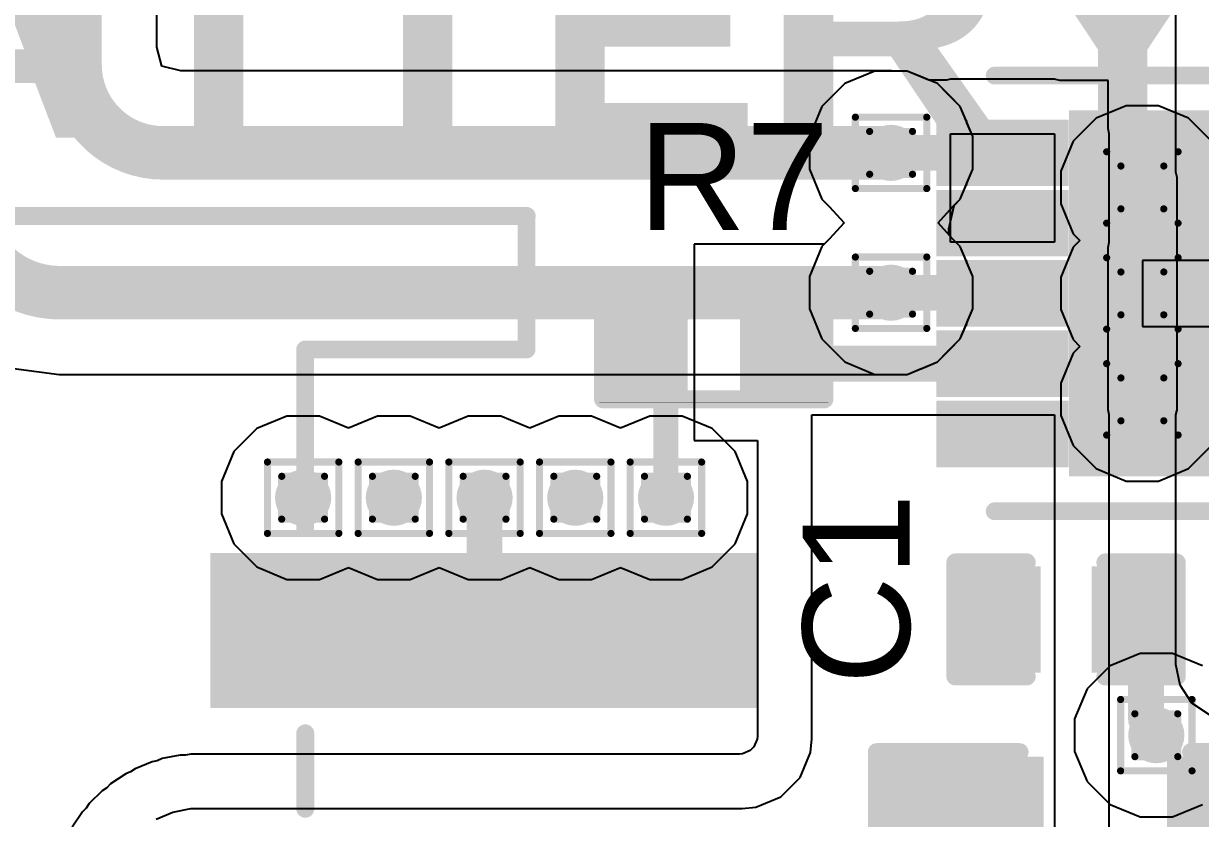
# Model space of a CAD drawing. Header units: inches. Extents: x -12 to 5357, y -8 to 5291.
# Drawn here: x 0.35 to 8.72, y 38.11 to 43.76 of the extents above; entities that cross this region are included whole.
import ezdxf

# ---------------------------------------------------------------- set-up
doc = ezdxf.new("R2010")
doc.units = ezdxf.units.IN
for name, color, linetype in [('Bottom Layer', 5, 'Continuous'), ('Drill Drawing', 1, 'Continuous'), ('Ground', 16, 'Continuous'), ('Power', 76, 'Continuous'), ('Top Layer', 1, 'Continuous'), ('Top Overlay', 2, 'Continuous'), ('Top Paste', 8, 'Continuous'), ('Top Solder', 216, 'Continuous'), ('Via Holes', 16, 'Continuous')]:
    doc.layers.add(name, color=color, linetype=linetype)
doc.styles.add('Arial', font='', dxfattribs={"height": 0.2})
doc.styles.add('Arial Black_Bold', font='', dxfattribs={"height": 0.2})
doc.styles.get('Arial').set_extended_font_data('Arial')
doc.styles.get('Arial Black_Bold').set_extended_font_data('Arial Black', bold=True)

# ---------------------------------------------------------------- blocks, each defined once
blk = doc.blocks.new('10_WSON__3_2__21')
at = {"layer": 'Top Layer'}
for points in [[(-0.42, 1.2), (0.42, 1.2), (0.42, -1.2), (-0.42, -1.2)], [(-1.365, 1.135), (-0.625, 1.135), (-0.625, 0.865), (-1.365, 0.865)], [(0.625, 1.135), (1.365, 1.135), (1.365, 0.865), (0.625, 0.865)], [(-1.365, 0.635), (-0.625, 0.635), (-0.625, 0.365), (-1.365, 0.365)], [(0.625, 0.635), (1.365, 0.635), (1.365, 0.365), (0.625, 0.365)], [(-1.365, 0.135), (-0.625, 0.135), (-0.625, -0.135), (-1.365, -0.135)], [(0.625, 0.135), (1.365, 0.135), (1.365, -0.135), (0.625, -0.135)], [(-1.365, -0.365), (-0.625, -0.365), (-0.625, -0.635), (-1.365, -0.635)], [(0.625, -0.365), (1.365, -0.365), (1.365, -0.635), (0.625, -0.635)], [(-1.365, -0.865), (-0.625, -0.865), (-0.625, -1.135), (-1.365, -1.135)], [(0.625, -0.865), (1.365, -0.865), (1.365, -1.135), (0.625, -1.135)]]:
    blk.add_hatch(color=1, dxfattribs=at).paths.add_polyline_path(points)
at = {"layer": 'Top Paste'}
for points in [[(-0.42, 1.2), (0.42, 1.2), (0.42, -1.2), (-0.42, -1.2)], [(-1.365, 1.135), (-0.625, 1.135), (-0.625, 0.865), (-1.365, 0.865)], [(0.625, 1.135), (1.365, 1.135), (1.365, 0.865), (0.625, 0.865)], [(-1.365, 0.635), (-0.625, 0.635), (-0.625, 0.365), (-1.365, 0.365)], [(0.625, 0.635), (1.365, 0.635), (1.365, 0.365), (0.625, 0.365)], [(-1.365, 0.135), (-0.625, 0.135), (-0.625, -0.135), (-1.365, -0.135)], [(0.625, 0.135), (1.365, 0.135), (1.365, -0.135), (0.625, -0.135)], [(-1.365, -0.365), (-0.625, -0.365), (-0.625, -0.635), (-1.365, -0.635)], [(0.625, -0.365), (1.365, -0.365), (1.365, -0.635), (0.625, -0.635)], [(-1.365, -0.865), (-0.625, -0.865), (-0.625, -1.135), (-1.365, -1.135)], [(0.625, -0.865), (1.365, -0.865), (1.365, -1.135), (0.625, -1.135)]]:
    blk.add_hatch(color=8, dxfattribs=at).paths.add_polyline_path(points)
at = {"layer": 'Top Solder'}
for points in [[(-0.5216, 1.3016), (0.5216, 1.3016), (0.5216, -1.3016), (-0.5216, -1.3016)], [(-1.4666, 1.2366), (-0.5234, 1.2366), (-0.5234, 0.7634), (-1.4666, 0.7634)], [(0.5234, 1.2366), (1.4666, 1.2366), (1.4666, 0.7634), (0.5234, 0.7634)], [(-1.4666, 0.7366), (-0.5234, 0.7366), (-0.5234, 0.2634), (-1.4666, 0.2634)], [(0.5234, 0.7366), (1.4666, 0.7366), (1.4666, 0.2634), (0.5234, 0.2634)], [(-1.4666, 0.2366), (-0.5234, 0.2366), (-0.5234, -0.2366), (-1.4666, -0.2366)], [(0.5234, 0.2366), (1.4666, 0.2366), (1.4666, -0.2366), (0.5234, -0.2366)], [(-1.4666, -0.2634), (-0.5234, -0.2634), (-0.5234, -0.7366), (-1.4666, -0.7366)], [(0.5234, -0.2634), (1.4666, -0.2634), (1.4666, -0.7366), (0.5234, -0.7366)], [(-1.4666, -0.7634), (-0.5234, -0.7634), (-0.5234, -1.2366), (-1.4666, -1.2366)], [(0.5234, -0.7634), (1.4666, -0.7634), (1.4666, -1.2366), (0.5234, -1.2366)]]:
    blk.add_hatch(color=216, dxfattribs=at).paths.add_polyline_path(points)
at = {"layer": 'Top Overlay', "const_width": 0.127}
for points in [[(1.05, 1.55), (-1.05, 1.55)], [(-1.6764, 1.1176), (-1.6764, 0.8636)], [(-1.5494, 0.9906), (-1.6764, 1.1176)], [(-1.5494, 0.9906), (-1.6764, 0.8636)], [(1.05, -1.55), (-1.05, -1.55)]]:
    blk.add_lwpolyline(points, dxfattribs=at)
at = {"layer": 'Top Overlay', "const_width": 0.0635}
for points in [[(-1.0818, 1.55, 1), (-1.0183, 1.55, 1)], [(1.0183, 1.55, 1), (1.0818, 1.55, 1)], [(-1.7082, 1.1176, 1), (-1.6446, 1.1176, 1)], [(-1.7082, 1.1176, 1), (-1.6446, 1.1176, 1)], [(-1.5812, 0.9906, 1), (-1.5176, 0.9906, 1)], [(-1.5812, 0.9906, 1), (-1.5176, 0.9906, 1)], [(-1.7082, 0.8636, 1), (-1.6446, 0.8636, 1)], [(-1.7082, 0.8636, 1), (-1.6446, 0.8636, 1)], [(-1.0818, -1.55, 1), (-1.0183, -1.55, 1)], [(1.0183, -1.55, 1), (1.0818, -1.55, 1)]]:
    blk.add_lwpolyline(points, format="xyb", close=True, dxfattribs=at)
blk = doc.blocks.new('R___0402_54')
at = {"layer": 'Top Layer'}
for points in [[(-0.6985, -0.3175), (-0.6985, 0.3175), (-0.2413, 0.3175), (-0.2413, -0.3175)], [(0.2413, -0.3175), (0.2413, 0.3175), (0.6985, 0.3175), (0.6985, -0.3175)]]:
    blk.add_hatch(color=1, dxfattribs=at).paths.add_polyline_path(points)
at = {"layer": 'Top Paste'}
for points in [[(-0.6985, -0.3175), (-0.6985, 0.3175), (-0.2413, 0.3175), (-0.2413, -0.3175)], [(0.2413, -0.3175), (0.2413, 0.3175), (0.6985, 0.3175), (0.6985, -0.3175)]]:
    blk.add_hatch(color=8, dxfattribs=at).paths.add_polyline_path(points)
at = {"layer": 'Top Solder'}
for points in [[(-0.7535, -0.3725), (-0.7535, 0.3725), (-0.1863, 0.3725), (-0.1863, -0.3725)], [(0.1863, -0.3725), (0.1863, 0.3725), (0.7535, 0.3725), (0.7535, -0.3725)]]:
    blk.add_hatch(color=216, dxfattribs=at).paths.add_polyline_path(points)
at = {"layer": 'Top Overlay'}
for points, const_width in [([(-0.7874, 0.4064), (0.7874, 0.4064)], 0.127), ([(-0.7874, -0.4064), (-0.7874, 0.4064)], 0.127), ([(0.7874, -0.4064), (0.7874, 0.4064)], 0.127), ([(-0.7874, -0.4064), (0.7874, -0.4064)], 0.127), ([(-0.8128, -0.4318), (0.8128, -0.4318)], 0.00323)]:
    blk.add_lwpolyline(points, dxfattribs=dict(at, const_width=const_width))
for points, const_width in [([(-0.8191, 0.4064, 1), (-0.7556, 0.4064, 1)], 0.0635), ([(-0.8191, 0.4064, 1), (-0.7556, 0.4064, 1)], 0.0635), ([(0.7557, 0.4064, 1), (0.8192, 0.4064, 1)], 0.0635), ([(0.7557, 0.4064, 1), (0.8192, 0.4064, 1)], 0.0635), ([(-0.8191, -0.4064, 1), (-0.7556, -0.4064, 1)], 0.0635), ([(-0.8191, -0.4064, 1), (-0.7556, -0.4064, 1)], 0.0635), ([(0.7557, -0.4064, 1), (0.8192, -0.4064, 1)], 0.0635), ([(0.7557, -0.4064, 1), (0.8192, -0.4064, 1)], 0.0635), ([(-0.8136, -0.4318, 1), (-0.812, -0.4318, 1)], 0.00161), ([(0.812, -0.4318, 1), (0.8136, -0.4318, 1)], 0.00161)]:
    blk.add_lwpolyline(points, format="xyb", close=True, dxfattribs=dict(at, const_width=const_width))
blk = doc.blocks.new('S2B_PH_SM4_TB_LF__SN__73')
at = {"layer": 'Top Layer'}
blk.add_hatch(color=1, dxfattribs=at).paths.add_polyline_path([(-1.5, 4.825), (-0.5, 4.825), (-0.5, 1.025), (-1.5, 1.025)])
at = {"layer": 'Top Paste'}
blk.add_hatch(color=8, dxfattribs=at).paths.add_polyline_path([(-1.5, 4.825), (-0.5, 4.825), (-0.5, 1.025), (-1.5, 1.025)])
at = {"layer": 'Top Solder'}
blk.add_hatch(color=216, dxfattribs=at).paths.add_polyline_path([(-1.5508, 4.8758), (-0.4492, 4.8758), (-0.4492, 0.9742), (-1.5508, 0.9742)])
at = {"layer": 'Top Overlay', "const_width": 0.127}
for points in [[(-3.95, -0.9938), (-3.95, 3.225)], [(-2.9997, 3.2238), (-3.9497, 3.2238)], [(-2.9997, 1.649), (-2.9997, 3.2238)], [(-1.7323, 1.649), (-2.9997, 1.649)], [(0.2689, 1.65), (-0.2689, 1.65)]]:
    blk.add_lwpolyline(points, dxfattribs=at)
at = {"layer": 'Top Overlay', "const_width": 0.0635}
for points in [[(-3.9818, 3.225, 1), (-3.9183, 3.225, 1)], [(-3.9815, 3.2238, 1), (-3.9179, 3.2238, 1)], [(-3.0315, 3.2238, 1), (-2.968, 3.2238, 1)], [(-3.0315, 3.2238, 1), (-2.968, 3.2238, 1)], [(-3.0315, 1.649, 1), (-2.968, 1.649, 1)], [(-3.0315, 1.649, 1), (-2.968, 1.649, 1)], [(-1.764, 1.649, 1), (-1.7005, 1.649, 1)], [(-0.3006, 1.65, 1), (-0.2371, 1.65, 1)], [(0.2371, 1.65, 1), (0.3006, 1.65, 1)]]:
    blk.add_lwpolyline(points, format="xyb", close=True, dxfattribs=at)
blk = doc.blocks.new('C___0402_123')
at = {"layer": 'Top Layer'}
for points in [[(-0.6985, -0.3175), (-0.6985, 0.3175), (-0.2413, 0.3175), (-0.2413, -0.3175)], [(0.2413, -0.3175), (0.2413, 0.3175), (0.6985, 0.3175), (0.6985, -0.3175)]]:
    blk.add_hatch(color=1, dxfattribs=at).paths.add_polyline_path(points)
at = {"layer": 'Top Paste'}
for points in [[(-0.6985, -0.3175), (-0.6985, 0.3175), (-0.2413, 0.3175), (-0.2413, -0.3175)], [(0.2413, -0.3175), (0.2413, 0.3175), (0.6985, 0.3175), (0.6985, -0.3175)]]:
    blk.add_hatch(color=8, dxfattribs=at).paths.add_polyline_path(points)
at = {"layer": 'Top Solder'}
for points in [[(-0.7585, -0.3775), (-0.7585, 0.3775), (-0.1813, 0.3775), (-0.1813, -0.3775)], [(0.1813, -0.3775), (0.1813, 0.3775), (0.7585, 0.3775), (0.7585, -0.3775)]]:
    blk.add_hatch(color=216, dxfattribs=at).paths.add_polyline_path(points)
at = {"layer": 'Top Overlay', "const_width": 0.127}
for points in [[(-0.7874, -0.4064), (-0.7874, 0.4064)], [(-0.2794, 0.4064), (-0.7874, 0.4064)], [(0.7874, 0.4064), (0.2794, 0.4064)], [(0.7874, 0.4064), (0.7874, -0.4064)], [(-0.2794, -0.4064), (-0.7874, -0.4064)], [(0.7874, -0.4064), (0.2794, -0.4064)]]:
    blk.add_lwpolyline(points, dxfattribs=at)
at = {"layer": 'Top Overlay', "const_width": 0.0635}
for points in [[(-0.8192, 0.4064, 1), (-0.7557, 0.4064, 1)], [(-0.8192, 0.4064, 1), (-0.7557, 0.4064, 1)], [(-0.3111, 0.4064, 1), (-0.2477, 0.4064, 1)], [(0.2477, 0.4064, 1), (0.3112, 0.4064, 1)], [(0.7556, 0.4064, 1), (0.8191, 0.4064, 1)], [(0.7556, 0.4064, 1), (0.8191, 0.4064, 1)], [(-0.8191, -0.4064, 1), (-0.7556, -0.4064, 1)], [(-0.8191, -0.4064, 1), (-0.7556, -0.4064, 1)], [(-0.3111, -0.4064, 1), (-0.2477, -0.4064, 1)], [(0.2477, -0.4064, 1), (0.3112, -0.4064, 1)], [(0.7556, -0.4064, 1), (0.8191, -0.4064, 1)], [(0.7556, -0.4064, 1), (0.8191, -0.4064, 1)]]:
    blk.add_lwpolyline(points, format="xyb", close=True, dxfattribs=at)
blk = doc.blocks.new('C___0805_124')
at = {"layer": 'Top Layer'}
for points in [[(-1.524, 0.762), (-0.508, 0.762), (-0.508, -0.762), (-1.524, -0.762)], [(0.508, 0.762), (1.524, 0.762), (1.524, -0.762), (0.508, -0.762)]]:
    blk.add_hatch(color=1, dxfattribs=at).paths.add_polyline_path(points)
at = {"layer": 'Top Paste'}
for points in [[(-1.524, 0.762), (-0.508, 0.762), (-0.508, -0.762), (-1.524, -0.762)], [(0.508, 0.762), (1.524, 0.762), (1.524, -0.762), (0.508, -0.762)]]:
    blk.add_hatch(color=8, dxfattribs=at).paths.add_polyline_path(points)
at = {"layer": 'Top Solder'}
for points in [[(-1.594, 0.832), (-0.438, 0.832), (-0.438, -0.832), (-1.594, -0.832)], [(0.438, 0.832), (1.594, 0.832), (1.594, -0.832), (0.438, -0.832)]]:
    blk.add_hatch(color=216, dxfattribs=at).paths.add_polyline_path(points)
at = {"layer": 'Top Overlay', "const_width": 0.127}
for points in [[(-1.6256, 0.8636), (-1.6256, -0.8636)], [(-0.6096, 0.8636), (-1.6256, 0.8636)], [(1.6256, 0.8636), (0.6096, 0.8636)], [(1.6256, 0.8636), (1.6256, -0.8636)], [(-0.6096, -0.8636), (-1.6256, -0.8636)], [(1.6256, -0.8636), (0.6096, -0.8636)]]:
    blk.add_lwpolyline(points, dxfattribs=at)
at = {"layer": 'Top Overlay', "const_width": 0.0635}
for points in [[(-1.6574, 0.8636, 1), (-1.5939, 0.8636, 1)], [(-1.6574, 0.8636, 1), (-1.5939, 0.8636, 1)], [(-0.6413, 0.8636, 1), (-0.5778, 0.8636, 1)], [(0.5779, 0.8636, 1), (0.6414, 0.8636, 1)], [(1.5939, 0.8636, 1), (1.6574, 0.8636, 1)], [(1.5939, 0.8636, 1), (1.6574, 0.8636, 1)], [(-1.6574, -0.8636, 1), (-1.5939, -0.8636, 1)], [(-1.6574, -0.8636, 1), (-1.5939, -0.8636, 1)], [(-0.6414, -0.8636, 1), (-0.5779, -0.8636, 1)], [(0.5779, -0.8636, 1), (0.6414, -0.8636, 1)], [(1.5939, -0.8636, 1), (1.6574, -0.8636, 1)], [(1.5939, -0.8636, 1), (1.6574, -0.8636, 1)]]:
    blk.add_lwpolyline(points, format="xyb", close=True, dxfattribs=at)

msp = doc.modelspace()

# ---------------------------------------------------------------- hatches: boundary and pattern name
at = {"layer": 'Bottom Layer'}
h = msp.add_hatch(color=5, dxfattribs=at)
edge = h.paths.add_edge_path()
edge.add_arc((6.5157, 42.8424), 0.2, 0, 360)
h = msp.add_hatch(color=5, dxfattribs=at)
edge = h.paths.add_edge_path()
edge.add_arc((8.3031, 42.5964), 0.2, 0, 360)
h = msp.add_hatch(color=5, dxfattribs=at)
edge = h.paths.add_edge_path()
edge.add_arc((6.5157, 41.8472), 0.2, 0, 360)
h = msp.add_hatch(color=5, dxfattribs=at)
edge = h.paths.add_edge_path()
edge.add_arc((8.3031, 41.8424), 0.2, 0, 360)
h = msp.add_hatch(color=5, dxfattribs=at)
edge = h.paths.add_edge_path()
edge.add_arc((8.3031, 41.0884), 0.2, 0, 360)
h = msp.add_hatch(color=5, dxfattribs=at)
edge = h.paths.add_edge_path()
edge.add_arc((2.3338, 40.3884), 0.2, 0, 360)
h = msp.add_hatch(color=5, dxfattribs=at)
edge = h.paths.add_edge_path()
edge.add_arc((2.9789, 40.3884), 0.2, 0, 360)
h = msp.add_hatch(color=5, dxfattribs=at)
edge = h.paths.add_edge_path()
edge.add_arc((3.6241, 40.3884), 0.2, 0, 360)
h = msp.add_hatch(color=5, dxfattribs=at)
edge = h.paths.add_edge_path()
edge.add_arc((4.2693, 40.3884), 0.2, 0, 360)
h = msp.add_hatch(color=5, dxfattribs=at)
edge = h.paths.add_edge_path()
edge.add_arc((4.9144, 40.3884), 0.2, 0, 360)
h = msp.add_hatch(color=5, dxfattribs=at)
edge = h.paths.add_edge_path()
edge.add_arc((8.4023, 38.6986), 0.2, 0, 360)
at = {"layer": 'Ground'}
h = msp.add_hatch(color=16, dxfattribs=at)
edge = h.paths.add_edge_path()
edge.add_arc((6.5157, 42.8424), 0.2, 0, 360)
h = msp.add_hatch(color=16, dxfattribs=at)
edge = h.paths.add_edge_path()
edge.add_arc((8.3031, 42.5964), 0.2, 0, 360)
h = msp.add_hatch(color=16, dxfattribs=at)
edge = h.paths.add_edge_path()
edge.add_arc((6.5157, 41.8472), 0.2, 0, 360)
h = msp.add_hatch(color=16, dxfattribs=at)
edge = h.paths.add_edge_path()
edge.add_arc((8.3031, 41.8424), 0.2, 0, 360)
h = msp.add_hatch(color=16, dxfattribs=at)
edge = h.paths.add_edge_path()
edge.add_arc((8.3031, 41.0884), 0.2, 0, 360)
h = msp.add_hatch(color=16, dxfattribs=at)
edge = h.paths.add_edge_path()
edge.add_arc((2.3338, 40.3884), 0.2, 0, 360)
h = msp.add_hatch(color=16, dxfattribs=at)
edge = h.paths.add_edge_path()
edge.add_arc((2.9789, 40.3884), 0.2, 0, 360)
h = msp.add_hatch(color=16, dxfattribs=at)
edge = h.paths.add_edge_path()
edge.add_arc((3.6241, 40.3884), 0.2, 0, 360)
h = msp.add_hatch(color=16, dxfattribs=at)
edge = h.paths.add_edge_path()
edge.add_arc((4.2693, 40.3884), 0.2, 0, 360)
h = msp.add_hatch(color=16, dxfattribs=at)
edge = h.paths.add_edge_path()
edge.add_arc((4.9144, 40.3884), 0.2, 0, 360)
h = msp.add_hatch(color=16, dxfattribs=at)
edge = h.paths.add_edge_path()
edge.add_arc((8.4023, 38.6986), 0.2, 0, 360)
at = {"layer": 'Power'}
h = msp.add_hatch(color=76, dxfattribs=at)
edge = h.paths.add_edge_path()
edge.add_arc((6.5157, 42.8424), 0.2, 0, 360)
h = msp.add_hatch(color=76, dxfattribs=at)
edge = h.paths.add_edge_path()
edge.add_arc((8.3031, 42.5964), 0.2, 0, 360)
h = msp.add_hatch(color=76, dxfattribs=at)
edge = h.paths.add_edge_path()
edge.add_arc((6.5157, 41.8472), 0.2, 0, 360)
h = msp.add_hatch(color=76, dxfattribs=at)
edge = h.paths.add_edge_path()
edge.add_arc((8.3031, 41.8424), 0.2, 0, 360)
h = msp.add_hatch(color=76, dxfattribs=at)
edge = h.paths.add_edge_path()
edge.add_arc((8.3031, 41.0884), 0.2, 0, 360)
h = msp.add_hatch(color=76, dxfattribs=at)
edge = h.paths.add_edge_path()
edge.add_arc((2.3338, 40.3884), 0.2, 0, 360)
h = msp.add_hatch(color=76, dxfattribs=at)
edge = h.paths.add_edge_path()
edge.add_arc((2.9789, 40.3884), 0.2, 0, 360)
h = msp.add_hatch(color=76, dxfattribs=at)
edge = h.paths.add_edge_path()
edge.add_arc((3.6241, 40.3884), 0.2, 0, 360)
h = msp.add_hatch(color=76, dxfattribs=at)
edge = h.paths.add_edge_path()
edge.add_arc((4.2693, 40.3884), 0.2, 0, 360)
h = msp.add_hatch(color=76, dxfattribs=at)
edge = h.paths.add_edge_path()
edge.add_arc((4.9144, 40.3884), 0.2, 0, 360)
h = msp.add_hatch(color=76, dxfattribs=at)
edge = h.paths.add_edge_path()
edge.add_arc((8.4023, 38.6986), 0.2, 0, 360)
at = {"layer": 'Top Layer'}
h = msp.add_hatch(color=1, dxfattribs=at)
edge = h.paths.add_edge_path()
edge.add_arc((6.5157, 42.8424), 0.2, 0, 360)
h = msp.add_hatch(color=1, dxfattribs=at)
edge = h.paths.add_edge_path()
edge.add_arc((8.3031, 42.5964), 0.2, 0, 360)
h = msp.add_hatch(color=1, dxfattribs=at)
edge = h.paths.add_edge_path()
edge.add_arc((6.5157, 41.8472), 0.2, 0, 360)
h = msp.add_hatch(color=1, dxfattribs=at)
edge = h.paths.add_edge_path()
edge.add_arc((8.3031, 41.8424), 0.2, 0, 360)
h = msp.add_hatch(color=1, dxfattribs=at)
edge = h.paths.add_edge_path()
edge.add_arc((8.3031, 41.0884), 0.2, 0, 360)
h = msp.add_hatch(color=1, dxfattribs=at)
edge = h.paths.add_edge_path()
edge.add_arc((2.3338, 40.3884), 0.2, 0, 360)
h = msp.add_hatch(color=1, dxfattribs=at)
edge = h.paths.add_edge_path()
edge.add_arc((2.9789, 40.3884), 0.2, 0, 360)
h = msp.add_hatch(color=1, dxfattribs=at)
edge = h.paths.add_edge_path()
edge.add_arc((3.6241, 40.3884), 0.2, 0, 360)
h = msp.add_hatch(color=1, dxfattribs=at)
edge = h.paths.add_edge_path()
edge.add_arc((4.2693, 40.3884), 0.2, 0, 360)
h = msp.add_hatch(color=1, dxfattribs=at)
edge = h.paths.add_edge_path()
edge.add_arc((4.9144, 40.3884), 0.2, 0, 360)
h = msp.add_hatch(color=1, dxfattribs=at)
edge = h.paths.add_edge_path()
edge.add_arc((8.4023, 38.6986), 0.2, 0, 360)
at = {"layer": 'Via Holes'}
h = msp.add_hatch(color=7, dxfattribs=at)
edge = h.paths.add_edge_path()
edge.add_arc((6.5157, 42.8424), 0.1, 0, 360)
h = msp.add_hatch(color=7, dxfattribs=at)
edge = h.paths.add_edge_path()
edge.add_arc((8.3031, 42.5964), 0.1, 0, 360)
h = msp.add_hatch(color=7, dxfattribs=at)
edge = h.paths.add_edge_path()
edge.add_arc((6.5157, 41.8472), 0.1, 0, 360)
h = msp.add_hatch(color=7, dxfattribs=at)
edge = h.paths.add_edge_path()
edge.add_arc((8.3031, 41.8424), 0.1, 0, 360)
h = msp.add_hatch(color=7, dxfattribs=at)
edge = h.paths.add_edge_path()
edge.add_arc((8.3031, 41.0884), 0.1, 0, 360)
h = msp.add_hatch(color=7, dxfattribs=at)
edge = h.paths.add_edge_path()
edge.add_arc((2.3338, 40.3884), 0.1, 0, 360)
h = msp.add_hatch(color=7, dxfattribs=at)
edge = h.paths.add_edge_path()
edge.add_arc((2.9789, 40.3884), 0.1, 0, 360)
h = msp.add_hatch(color=7, dxfattribs=at)
edge = h.paths.add_edge_path()
edge.add_arc((3.6241, 40.3884), 0.1, 0, 360)
h = msp.add_hatch(color=7, dxfattribs=at)
edge = h.paths.add_edge_path()
edge.add_arc((4.2693, 40.3884), 0.1, 0, 360)
h = msp.add_hatch(color=7, dxfattribs=at)
edge = h.paths.add_edge_path()
edge.add_arc((4.9144, 40.3884), 0.1, 0, 360)
h = msp.add_hatch(color=7, dxfattribs=at)
edge = h.paths.add_edge_path()
edge.add_arc((8.4023, 38.6986), 0.1, 0, 360)

# ---------------------------------------------------------------- linework, layer by layer
at = {"layer": 'Bottom Layer'}
for p, q in [((1.2939, 43.5951), (1.2939, 48.0314)), ((1.3286, 43.4597), (1.2939, 43.5951)), ((1.4639, 43.4251), (1.3286, 43.4597)), ((6.5157, 43.4251), (1.4639, 43.4251)), ((6.5242, 43.4234), (6.5157, 43.4251)), ((6.6313, 43.4234), (6.5242, 43.4234)), ((6.7302, 43.3824), (6.6313, 43.4234)), ((6.7387, 43.3807), (6.7302, 43.3824)), ((6.7459, 43.3759), (6.7387, 43.3807)), ((6.8448, 43.3349), (6.7459, 43.3759)), ((6.9205, 43.2592), (6.8448, 43.3349)), ((6.9277, 43.2544), (6.9205, 43.2592)), ((6.9326, 43.2472), (6.9277, 43.2544)), ((7.0083, 43.1715), (6.9326, 43.2472)), ((7.0492, 43.0726), (7.0083, 43.1715)), ((7.0541, 43.0654), (7.0492, 43.0726)), ((7.0557, 43.0568), (7.0541, 43.0654)), ((7.0967, 42.958), (7.0557, 43.0568)), ((7.0967, 42.8509), (7.0967, 42.958)), ((7.0984, 42.8424), (7.0967, 42.8509)), ((7.0967, 42.8339), (7.0984, 42.8424)), ((7.0967, 42.7268), (7.0967, 42.8339)), ((7.0557, 42.6279), (7.0967, 42.7268)), ((7.0083, 42.5133), (7.0492, 42.6122)), ((7.0492, 42.6122), (7.0541, 42.6194)), ((7.0541, 42.6194), (7.0557, 42.6279)), ((6.9274, 42.303), (6.9634, 42.4684)), ((6.9634, 42.4684), (7.0083, 42.5133)), ((6.9274, 42.2662), (6.9274, 42.303)), ((6.9277, 42.2594), (6.9274, 42.2662)), ((6.9559, 42.2286), (6.9277, 42.2594)), ((7.0083, 42.1763), (6.9559, 42.2286)), ((7.0492, 42.0774), (7.0083, 42.1763)), ((7.0541, 42.0702), (7.0492, 42.0774)), ((7.0557, 42.0616), (7.0541, 42.0702)), ((7.0967, 41.9628), (7.0557, 42.0616)), ((7.0967, 41.8557), (7.0967, 41.9628)), ((7.0984, 41.8472), (7.0967, 41.8557)), ((7.0967, 41.8387), (7.0984, 41.8472)), ((7.0967, 41.7316), (7.0967, 41.8387)), ((7.0557, 41.6327), (7.0967, 41.7316)), ((7.0083, 41.5181), (7.0492, 41.617)), ((7.0492, 41.617), (7.0541, 41.6242)), ((7.0541, 41.6242), (7.0557, 41.6327)), ((6.9277, 41.4352), (6.9326, 41.4424)), ((6.9326, 41.4424), (7.0083, 41.5181)), ((6.7459, 41.3137), (6.8448, 41.3546)), ((6.8448, 41.3546), (6.9205, 41.4303)), ((6.9205, 41.4303), (6.9277, 41.4352)), ((0.277, 41.3079), (0.5977, 41.2657)), ((6.6313, 41.2662), (6.7302, 41.3071)), ((6.7302, 41.3071), (6.7387, 41.3088)), ((6.7387, 41.3088), (6.7459, 41.3137)), ((0.5977, 41.2657), (0.6036, 41.2645)), ((0.6036, 41.2645), (6.5157, 41.2645)), ((6.5157, 41.2645), (6.5242, 41.2662)), ((6.5242, 41.2662), (6.6313, 41.2662))]:
    msp.add_line(p, q, dxfattribs=at)
at = {"layer": 'Bottom Layer', "const_width": 0.381}
for points in [[(0.7112, 43.4686), (0.7112, 48.0314)], [(1.3374, 42.8424), (6.5157, 42.8424)], [(0.6036, 41.8472), (6.5157, 41.8472)]]:
    msp.add_lwpolyline(points, dxfattribs=at)
at = {"layer": 'Bottom Layer', "const_width": 0.1905}
for points in [[(0.6159, 43.4686, 1), (0.8065, 43.4686, 1)], [(0.6159, 43.4686, 1), (0.8065, 43.4686, 1)], [(1.2422, 42.8424, 1), (1.4327, 42.8424, 1)], [(1.2422, 42.8424, 1), (1.4327, 42.8424, 1)], [(6.4205, 42.8424, 1), (6.611, 42.8424, 1)], [(0.5084, 41.8472, 1), (0.6989, 41.8472, 1)], [(0.5084, 41.8472, 1), (0.6989, 41.8472, 1)], [(6.4205, 41.8472, 1), (6.611, 41.8472, 1)]]:
    msp.add_lwpolyline(points, format="xyb", close=True, dxfattribs=at)
at = {"layer": 'Bottom Layer', "const_width": 0.381}
for points in [[(1.3374, 42.8424, -0.414214), (0.7112, 43.4686)], [(0.6036, 41.8472, -0.414214), (-0.0762, 42.527)]]:
    msp.add_lwpolyline(points, format="xyb", dxfattribs=at)
at = {"layer": 'Drill Drawing', "const_width": 0.0508}
for points in [[(6.2617, 43.0964), (6.7697, 43.0964)], [(6.2617, 42.5884), (6.2617, 43.0964)], [(6.7697, 42.5884), (6.7697, 43.0964)], [(6.3633, 42.9948), (6.6681, 42.9948)], [(6.3633, 42.69), (6.3633, 42.9948)], [(6.6681, 42.69), (6.6681, 42.9948)], [(8.0491, 42.8504), (8.5571, 42.8504)], [(8.0491, 42.3424), (8.0491, 42.8504)], [(8.5571, 42.3424), (8.5571, 42.8504)], [(6.3633, 42.69), (6.6681, 42.69)], [(8.1507, 42.7488), (8.4555, 42.7488)], [(8.1507, 42.444), (8.1507, 42.7488)], [(8.4555, 42.444), (8.4555, 42.7488)], [(6.2617, 42.5884), (6.7697, 42.5884)], [(8.1507, 42.444), (8.4555, 42.444)], [(8.0491, 42.3424), (8.5571, 42.3424)], [(6.2617, 42.1012), (6.7697, 42.1012)], [(6.2617, 41.5932), (6.2617, 42.1012)], [(6.7697, 41.5932), (6.7697, 42.1012)], [(8.0491, 42.0964), (8.5571, 42.0964)], [(8.0491, 41.5884), (8.0491, 42.0964)], [(8.5571, 41.5884), (8.5571, 42.0964)], [(6.3633, 41.9996), (6.6681, 41.9996)], [(6.3633, 41.6948), (6.3633, 41.9996)], [(6.6681, 41.6948), (6.6681, 41.9996)], [(8.1507, 41.9948), (8.4555, 41.9948)], [(8.1507, 41.69), (8.1507, 41.9948)], [(8.4555, 41.69), (8.4555, 41.9948)], [(6.3633, 41.6948), (6.6681, 41.6948)], [(8.1507, 41.69), (8.4555, 41.69)], [(6.2617, 41.5932), (6.7697, 41.5932)], [(8.0491, 41.5884), (8.5571, 41.5884)], [(8.0491, 41.3424), (8.5571, 41.3424)], [(8.0491, 40.8344), (8.0491, 41.3424)], [(8.5571, 40.8344), (8.5571, 41.3424)], [(8.1507, 41.2408), (8.4555, 41.2408)], [(8.1507, 40.936), (8.1507, 41.2408)], [(8.4555, 40.936), (8.4555, 41.2408)], [(8.1507, 40.936), (8.4555, 40.936)], [(8.0491, 40.8344), (8.5571, 40.8344)], [(2.0798, 40.6424), (2.5878, 40.6424)], [(2.0798, 40.1344), (2.0798, 40.6424)], [(2.5878, 40.1344), (2.5878, 40.6424)], [(2.7249, 40.6424), (3.2329, 40.6424)], [(2.7249, 40.1344), (2.7249, 40.6424)], [(3.2329, 40.1344), (3.2329, 40.6424)], [(3.3701, 40.6424), (3.8781, 40.6424)], [(3.3701, 40.1344), (3.3701, 40.6424)], [(3.8781, 40.1344), (3.8781, 40.6424)], [(4.0153, 40.6424), (4.5233, 40.6424)], [(4.0153, 40.1344), (4.0153, 40.6424)], [(4.5233, 40.1344), (4.5233, 40.6424)], [(4.6604, 40.6424), (5.1684, 40.6424)], [(4.6604, 40.1344), (4.6604, 40.6424)], [(5.1684, 40.1344), (5.1684, 40.6424)], [(2.1814, 40.5408), (2.4862, 40.5408)], [(2.1814, 40.236), (2.1814, 40.5408)], [(2.4862, 40.236), (2.4862, 40.5408)], [(2.8265, 40.5408), (3.1313, 40.5408)], [(2.8265, 40.236), (2.8265, 40.5408)], [(3.1313, 40.236), (3.1313, 40.5408)], [(3.4717, 40.5408), (3.7765, 40.5408)], [(3.4717, 40.236), (3.4717, 40.5408)], [(3.7765, 40.236), (3.7765, 40.5408)], [(4.1169, 40.5408), (4.4217, 40.5408)], [(4.1169, 40.236), (4.1169, 40.5408)], [(4.4217, 40.236), (4.4217, 40.5408)], [(4.762, 40.5408), (5.0668, 40.5408)], [(4.762, 40.236), (4.762, 40.5408)], [(5.0668, 40.236), (5.0668, 40.5408)], [(2.1814, 40.236), (2.4862, 40.236)], [(2.8265, 40.236), (3.1313, 40.236)], [(3.4717, 40.236), (3.7765, 40.236)], [(4.1169, 40.236), (4.4217, 40.236)], [(4.762, 40.236), (5.0668, 40.236)], [(2.0798, 40.1344), (2.5878, 40.1344)], [(2.7249, 40.1344), (3.2329, 40.1344)], [(3.3701, 40.1344), (3.8781, 40.1344)], [(4.0153, 40.1344), (4.5233, 40.1344)], [(4.6604, 40.1344), (5.1684, 40.1344)], [(8.1483, 38.9526), (8.6563, 38.9526)], [(8.1483, 38.4446), (8.1483, 38.9526)], [(8.6563, 38.4446), (8.6563, 38.9526)], [(8.2499, 38.851), (8.5547, 38.851)], [(8.2499, 38.5462), (8.2499, 38.851)], [(8.5547, 38.5462), (8.5547, 38.851)], [(8.2499, 38.5462), (8.5547, 38.5462)], [(8.1483, 38.4446), (8.6563, 38.4446)]]:
    msp.add_lwpolyline(points, dxfattribs=at)
at = {"layer": 'Drill Drawing', "const_width": 0.0254}
for points in [[(6.249, 43.0964, 1), (6.2744, 43.0964, 1)], [(6.249, 43.0964, 1), (6.2744, 43.0964, 1)], [(6.757, 43.0964, 1), (6.7824, 43.0964, 1)], [(6.757, 43.0964, 1), (6.7824, 43.0964, 1)], [(6.3506, 42.9948, 1), (6.376, 42.9948, 1)], [(6.3506, 42.9948, 1), (6.376, 42.9948, 1)], [(6.6554, 42.9948, 1), (6.6808, 42.9948, 1)], [(6.6554, 42.9948, 1), (6.6808, 42.9948, 1)], [(8.0364, 42.8504, 1), (8.0618, 42.8504, 1)], [(8.0364, 42.8504, 1), (8.0618, 42.8504, 1)], [(8.5444, 42.8504, 1), (8.5698, 42.8504, 1)], [(8.5444, 42.8504, 1), (8.5698, 42.8504, 1)], [(6.3506, 42.69, 1), (6.376, 42.69, 1)], [(6.3506, 42.69, 1), (6.376, 42.69, 1)], [(6.6554, 42.69, 1), (6.6808, 42.69, 1)], [(6.6554, 42.69, 1), (6.6808, 42.69, 1)], [(8.138, 42.7488, 1), (8.1634, 42.7488, 1)], [(8.138, 42.7488, 1), (8.1634, 42.7488, 1)], [(8.4428, 42.7488, 1), (8.4682, 42.7488, 1)], [(8.4428, 42.7488, 1), (8.4682, 42.7488, 1)], [(6.249, 42.5884, 1), (6.2744, 42.5884, 1)], [(6.249, 42.5884, 1), (6.2744, 42.5884, 1)], [(6.757, 42.5884, 1), (6.7824, 42.5884, 1)], [(6.757, 42.5884, 1), (6.7824, 42.5884, 1)], [(8.138, 42.444, 1), (8.1634, 42.444, 1)], [(8.138, 42.444, 1), (8.1634, 42.444, 1)], [(8.4428, 42.444, 1), (8.4682, 42.444, 1)], [(8.4428, 42.444, 1), (8.4682, 42.444, 1)], [(8.0364, 42.3424, 1), (8.0618, 42.3424, 1)], [(8.0364, 42.3424, 1), (8.0618, 42.3424, 1)], [(8.5444, 42.3424, 1), (8.5698, 42.3424, 1)], [(8.5444, 42.3424, 1), (8.5698, 42.3424, 1)], [(6.249, 42.1012, 1), (6.2744, 42.1012, 1)], [(6.249, 42.1012, 1), (6.2744, 42.1012, 1)], [(6.757, 42.1012, 1), (6.7824, 42.1012, 1)], [(6.757, 42.1012, 1), (6.7824, 42.1012, 1)], [(8.0364, 42.0964, 1), (8.0618, 42.0964, 1)], [(8.0364, 42.0964, 1), (8.0618, 42.0964, 1)], [(8.5444, 42.0964, 1), (8.5698, 42.0964, 1)], [(8.5444, 42.0964, 1), (8.5698, 42.0964, 1)], [(6.3506, 41.9996, 1), (6.376, 41.9996, 1)], [(6.3506, 41.9996, 1), (6.376, 41.9996, 1)], [(6.6554, 41.9996, 1), (6.6808, 41.9996, 1)], [(6.6554, 41.9996, 1), (6.6808, 41.9996, 1)], [(8.138, 41.9948, 1), (8.1634, 41.9948, 1)], [(8.138, 41.9948, 1), (8.1634, 41.9948, 1)], [(8.4428, 41.9948, 1), (8.4682, 41.9948, 1)], [(8.4428, 41.9948, 1), (8.4682, 41.9948, 1)], [(6.3506, 41.6948, 1), (6.376, 41.6948, 1)], [(6.3506, 41.6948, 1), (6.376, 41.6948, 1)], [(6.6554, 41.6948, 1), (6.6808, 41.6948, 1)], [(6.6554, 41.6948, 1), (6.6808, 41.6948, 1)], [(8.138, 41.69, 1), (8.1634, 41.69, 1)], [(8.138, 41.69, 1), (8.1634, 41.69, 1)], [(8.4428, 41.69, 1), (8.4682, 41.69, 1)], [(8.4428, 41.69, 1), (8.4682, 41.69, 1)], [(6.249, 41.5932, 1), (6.2744, 41.5932, 1)], [(6.249, 41.5932, 1), (6.2744, 41.5932, 1)], [(6.757, 41.5932, 1), (6.7824, 41.5932, 1)], [(6.757, 41.5932, 1), (6.7824, 41.5932, 1)], [(8.0364, 41.5884, 1), (8.0618, 41.5884, 1)], [(8.0364, 41.5884, 1), (8.0618, 41.5884, 1)], [(8.5444, 41.5884, 1), (8.5698, 41.5884, 1)], [(8.5444, 41.5884, 1), (8.5698, 41.5884, 1)], [(8.0364, 41.3424, 1), (8.0618, 41.3424, 1)], [(8.0364, 41.3424, 1), (8.0618, 41.3424, 1)], [(8.5444, 41.3424, 1), (8.5698, 41.3424, 1)], [(8.5444, 41.3424, 1), (8.5698, 41.3424, 1)], [(8.138, 41.2408, 1), (8.1634, 41.2408, 1)], [(8.138, 41.2408, 1), (8.1634, 41.2408, 1)], [(8.4428, 41.2408, 1), (8.4682, 41.2408, 1)], [(8.4428, 41.2408, 1), (8.4682, 41.2408, 1)], [(8.138, 40.936, 1), (8.1634, 40.936, 1)], [(8.138, 40.936, 1), (8.1634, 40.936, 1)], [(8.4428, 40.936, 1), (8.4682, 40.936, 1)], [(8.4428, 40.936, 1), (8.4682, 40.936, 1)], [(8.0364, 40.8344, 1), (8.0618, 40.8344, 1)], [(8.0364, 40.8344, 1), (8.0618, 40.8344, 1)], [(8.5444, 40.8344, 1), (8.5698, 40.8344, 1)], [(8.5444, 40.8344, 1), (8.5698, 40.8344, 1)], [(2.0671, 40.6424, 1), (2.0925, 40.6424, 1)], [(2.0671, 40.6424, 1), (2.0925, 40.6424, 1)], [(2.5751, 40.6424, 1), (2.6005, 40.6424, 1)], [(2.5751, 40.6424, 1), (2.6005, 40.6424, 1)], [(2.7122, 40.6424, 1), (2.7376, 40.6424, 1)], [(2.7122, 40.6424, 1), (2.7376, 40.6424, 1)], [(3.2202, 40.6424, 1), (3.2456, 40.6424, 1)], [(3.2202, 40.6424, 1), (3.2456, 40.6424, 1)], [(3.3574, 40.6424, 1), (3.3828, 40.6424, 1)], [(3.3574, 40.6424, 1), (3.3828, 40.6424, 1)], [(3.8654, 40.6424, 1), (3.8908, 40.6424, 1)], [(3.8654, 40.6424, 1), (3.8908, 40.6424, 1)], [(4.0026, 40.6424, 1), (4.028, 40.6424, 1)], [(4.0026, 40.6424, 1), (4.028, 40.6424, 1)], [(4.5106, 40.6424, 1), (4.536, 40.6424, 1)], [(4.5106, 40.6424, 1), (4.536, 40.6424, 1)], [(4.6477, 40.6424, 1), (4.6731, 40.6424, 1)], [(4.6477, 40.6424, 1), (4.6731, 40.6424, 1)], [(5.1557, 40.6424, 1), (5.1811, 40.6424, 1)], [(5.1557, 40.6424, 1), (5.1811, 40.6424, 1)], [(2.1687, 40.5408, 1), (2.1941, 40.5408, 1)], [(2.1687, 40.5408, 1), (2.1941, 40.5408, 1)], [(2.4735, 40.5408, 1), (2.4989, 40.5408, 1)], [(2.4735, 40.5408, 1), (2.4989, 40.5408, 1)], [(2.8138, 40.5408, 1), (2.8392, 40.5408, 1)], [(2.8138, 40.5408, 1), (2.8392, 40.5408, 1)], [(3.1186, 40.5408, 1), (3.144, 40.5408, 1)], [(3.1186, 40.5408, 1), (3.144, 40.5408, 1)], [(3.459, 40.5408, 1), (3.4844, 40.5408, 1)], [(3.459, 40.5408, 1), (3.4844, 40.5408, 1)], [(3.7638, 40.5408, 1), (3.7892, 40.5408, 1)], [(3.7638, 40.5408, 1), (3.7892, 40.5408, 1)], [(4.1042, 40.5408, 1), (4.1296, 40.5408, 1)], [(4.1042, 40.5408, 1), (4.1296, 40.5408, 1)], [(4.409, 40.5408, 1), (4.4344, 40.5408, 1)], [(4.409, 40.5408, 1), (4.4344, 40.5408, 1)], [(4.7493, 40.5408, 1), (4.7747, 40.5408, 1)], [(4.7493, 40.5408, 1), (4.7747, 40.5408, 1)], [(5.0541, 40.5408, 1), (5.0795, 40.5408, 1)], [(5.0541, 40.5408, 1), (5.0795, 40.5408, 1)], [(2.1687, 40.236, 1), (2.1941, 40.236, 1)], [(2.1687, 40.236, 1), (2.1941, 40.236, 1)], [(2.4735, 40.236, 1), (2.4989, 40.236, 1)], [(2.4735, 40.236, 1), (2.4989, 40.236, 1)], [(2.8138, 40.236, 1), (2.8392, 40.236, 1)], [(2.8138, 40.236, 1), (2.8392, 40.236, 1)], [(3.1186, 40.236, 1), (3.144, 40.236, 1)], [(3.1186, 40.236, 1), (3.144, 40.236, 1)], [(3.459, 40.236, 1), (3.4844, 40.236, 1)], [(3.459, 40.236, 1), (3.4844, 40.236, 1)], [(3.7638, 40.236, 1), (3.7892, 40.236, 1)], [(3.7638, 40.236, 1), (3.7892, 40.236, 1)], [(4.1042, 40.236, 1), (4.1296, 40.236, 1)], [(4.1042, 40.236, 1), (4.1296, 40.236, 1)], [(4.409, 40.236, 1), (4.4344, 40.236, 1)], [(4.409, 40.236, 1), (4.4344, 40.236, 1)], [(4.7493, 40.236, 1), (4.7747, 40.236, 1)], [(4.7493, 40.236, 1), (4.7747, 40.236, 1)], [(5.0541, 40.236, 1), (5.0795, 40.236, 1)], [(5.0541, 40.236, 1), (5.0795, 40.236, 1)], [(2.0671, 40.1344, 1), (2.0925, 40.1344, 1)], [(2.0671, 40.1344, 1), (2.0925, 40.1344, 1)], [(2.5751, 40.1344, 1), (2.6005, 40.1344, 1)], [(2.5751, 40.1344, 1), (2.6005, 40.1344, 1)], [(2.7122, 40.1344, 1), (2.7376, 40.1344, 1)], [(2.7122, 40.1344, 1), (2.7376, 40.1344, 1)], [(3.2202, 40.1344, 1), (3.2456, 40.1344, 1)], [(3.2202, 40.1344, 1), (3.2456, 40.1344, 1)], [(3.3574, 40.1344, 1), (3.3828, 40.1344, 1)], [(3.3574, 40.1344, 1), (3.3828, 40.1344, 1)], [(3.8654, 40.1344, 1), (3.8908, 40.1344, 1)], [(3.8654, 40.1344, 1), (3.8908, 40.1344, 1)], [(4.0026, 40.1344, 1), (4.028, 40.1344, 1)], [(4.0026, 40.1344, 1), (4.028, 40.1344, 1)], [(4.5106, 40.1344, 1), (4.536, 40.1344, 1)], [(4.5106, 40.1344, 1), (4.536, 40.1344, 1)], [(4.6477, 40.1344, 1), (4.6731, 40.1344, 1)], [(4.6477, 40.1344, 1), (4.6731, 40.1344, 1)], [(5.1557, 40.1344, 1), (5.1811, 40.1344, 1)], [(5.1557, 40.1344, 1), (5.1811, 40.1344, 1)], [(8.1356, 38.9526, 1), (8.161, 38.9526, 1)], [(8.1356, 38.9526, 1), (8.161, 38.9526, 1)], [(8.6436, 38.9526, 1), (8.669, 38.9526, 1)], [(8.6436, 38.9526, 1), (8.669, 38.9526, 1)], [(8.2372, 38.851, 1), (8.2626, 38.851, 1)], [(8.2372, 38.851, 1), (8.2626, 38.851, 1)], [(8.542, 38.851, 1), (8.5674, 38.851, 1)], [(8.542, 38.851, 1), (8.5674, 38.851, 1)], [(8.2372, 38.5462, 1), (8.2626, 38.5462, 1)], [(8.2372, 38.5462, 1), (8.2626, 38.5462, 1)], [(8.542, 38.5462, 1), (8.5674, 38.5462, 1)], [(8.542, 38.5462, 1), (8.5674, 38.5462, 1)], [(8.1356, 38.4446, 1), (8.161, 38.4446, 1)], [(8.1356, 38.4446, 1), (8.161, 38.4446, 1)], [(8.6436, 38.4446, 1), (8.669, 38.4446, 1)], [(8.6436, 38.4446, 1), (8.669, 38.4446, 1)]]:
    msp.add_lwpolyline(points, format="xyb", close=True, dxfattribs=at)
at = {"layer": 'Ground'}
for p, q in [((6.4001, 43.4234), (6.1866, 43.3349)), ((6.6313, 43.4234), (6.4001, 43.4234)), ((6.8448, 43.3349), (6.6313, 43.4234)), ((6.1866, 43.3349), (6.0232, 43.1715)), ((7.0083, 43.1715), (6.8448, 43.3349)), ((6.0232, 43.1715), (5.9347, 42.958)), ((7.0967, 42.958), (7.0083, 43.1715)), ((5.9347, 42.958), (5.9347, 42.7268)), ((7.0967, 42.7268), (7.0967, 42.958)), ((5.9347, 42.7268), (6.0232, 42.5133)), ((7.0083, 42.5133), (7.0967, 42.7268)), ((6.0232, 42.5133), (6.0755, 42.4609)), ((6.0755, 42.4609), (6.182, 42.3448)), ((6.8495, 42.3448), (6.9559, 42.4609)), ((6.9559, 42.4609), (7.0083, 42.5133)), ((6.182, 42.3448), (6.0755, 42.2286)), ((6.9559, 42.2286), (6.8495, 42.3448)), ((6.0755, 42.2286), (6.0232, 42.1763)), ((7.0083, 42.1763), (6.9559, 42.2286)), ((6.0232, 42.1763), (5.9347, 41.9628)), ((7.0967, 41.9628), (7.0083, 42.1763)), ((5.9347, 41.9628), (5.9347, 41.7316)), ((7.0967, 41.7316), (7.0967, 41.9628)), ((5.9347, 41.7316), (6.0232, 41.5181)), ((7.0083, 41.5181), (7.0967, 41.7316)), ((6.0232, 41.5181), (6.1866, 41.3546)), ((6.8448, 41.3546), (7.0083, 41.5181)), ((6.1866, 41.3546), (6.4001, 41.2662)), ((6.6313, 41.2662), (6.8448, 41.3546)), ((6.4001, 41.2662), (6.6313, 41.2662))]:
    msp.add_line(p, q, dxfattribs=at)
at = {"layer": 'Power'}
for p, q in [((6.4001, 43.4234), (6.1866, 43.3349)), ((6.6313, 43.4234), (6.4001, 43.4234)), ((6.8448, 43.3349), (6.6313, 43.4234)), ((6.1866, 43.3349), (6.0232, 43.1715)), ((7.0083, 43.1715), (6.8448, 43.3349)), ((6.0232, 43.1715), (5.9347, 42.958)), ((7.0967, 42.958), (7.0083, 43.1715)), ((8.1875, 43.1774), (7.974, 43.0889)), ((8.4187, 43.1774), (8.1875, 43.1774)), ((8.6322, 43.0889), (8.4187, 43.1774)), ((7.974, 43.0889), (7.8106, 42.9255)), ((8.7957, 42.9255), (8.6322, 43.0889)), ((5.9347, 42.958), (5.9347, 42.7268)), ((7.0967, 42.7268), (7.0967, 42.958)), ((7.8106, 42.9255), (7.7221, 42.712)), ((5.9347, 42.7268), (6.0232, 42.5133)), ((7.0083, 42.5133), (7.0967, 42.7268)), ((7.7221, 42.712), (7.7221, 42.4808)), ((6.0232, 42.5133), (6.0755, 42.4609)), ((6.0755, 42.4609), (6.182, 42.3448)), ((6.8495, 42.3448), (6.9559, 42.4609)), ((6.9559, 42.4609), (7.0083, 42.5133)), ((7.7221, 42.4808), (7.8106, 42.2673)), ((6.182, 42.3448), (6.0755, 42.2286)), ((6.9559, 42.2286), (6.8495, 42.3448)), ((6.0755, 42.2286), (6.0232, 42.1763)), ((7.0083, 42.1763), (6.9559, 42.2286)), ((7.8106, 42.2673), (7.8585, 42.2194)), ((7.8585, 42.2194), (7.8106, 42.1715)), ((6.0232, 42.1763), (5.9347, 41.9628)), ((7.0967, 41.9628), (7.0083, 42.1763)), ((7.8106, 42.1715), (7.7221, 41.958)), ((5.9347, 41.9628), (5.9347, 41.7316)), ((7.0967, 41.7316), (7.0967, 41.9628)), ((7.7221, 41.958), (7.7221, 41.7268)), ((5.9347, 41.7316), (6.0232, 41.5181)), ((7.0083, 41.5181), (7.0967, 41.7316)), ((7.7221, 41.7268), (7.8106, 41.5133)), ((6.0232, 41.5181), (6.1866, 41.3546)), ((6.8448, 41.3546), (7.0083, 41.5181)), ((7.8106, 41.5133), (7.8585, 41.4654)), ((7.8585, 41.4654), (7.8106, 41.4175)), ((6.1866, 41.3546), (6.4001, 41.2662)), ((6.6313, 41.2662), (6.8448, 41.3546)), ((7.8106, 41.4175), (7.7221, 41.204)), ((6.4001, 41.2662), (6.6313, 41.2662)), ((7.7221, 41.204), (7.7221, 40.9728)), ((2.2182, 40.9694), (2.0047, 40.8809)), ((2.4493, 40.9694), (2.2182, 40.9694)), ((2.6564, 40.8836), (2.4493, 40.9694)), ((2.8634, 40.9694), (2.6564, 40.8836)), ((3.0945, 40.9694), (2.8634, 40.9694)), ((3.3015, 40.8836), (3.0945, 40.9694)), ((3.5085, 40.9694), (3.3015, 40.8836)), ((3.7397, 40.9694), (3.5085, 40.9694)), ((3.9467, 40.8836), (3.7397, 40.9694)), ((4.1537, 40.9694), (3.9467, 40.8836)), ((4.3848, 40.9694), (4.1537, 40.9694)), ((4.5918, 40.8836), (4.3848, 40.9694)), ((4.7989, 40.9694), (4.5918, 40.8836)), ((5.03, 40.9694), (4.7989, 40.9694)), ((5.2435, 40.8809), (5.03, 40.9694)), ((7.7221, 40.9728), (7.8106, 40.7593)), ((2.0047, 40.8809), (1.8412, 40.7175)), ((5.407, 40.7175), (5.2435, 40.8809)), ((1.8412, 40.7175), (1.7528, 40.504)), ((5.4954, 40.504), (5.407, 40.7175)), ((7.8106, 40.7593), (7.974, 40.5958)), ((8.6322, 40.5958), (8.7957, 40.7593)), ((7.974, 40.5958), (8.1875, 40.5074)), ((8.4187, 40.5074), (8.6322, 40.5958)), ((1.7528, 40.504), (1.7528, 40.2728)), ((5.4954, 40.2728), (5.4954, 40.504)), ((8.1875, 40.5074), (8.4187, 40.5074)), ((1.7528, 40.2728), (1.8412, 40.0593)), ((5.407, 40.0593), (5.4954, 40.2728)), ((1.8412, 40.0593), (2.0047, 39.8958)), ((5.2435, 39.8958), (5.407, 40.0593)), ((2.0047, 39.8958), (2.2182, 39.8074)), ((2.4493, 39.8074), (2.6564, 39.8931)), ((2.6564, 39.8931), (2.8634, 39.8074)), ((3.0945, 39.8074), (3.3015, 39.8931)), ((3.3015, 39.8931), (3.5085, 39.8074)), ((3.7397, 39.8074), (3.9467, 39.8931)), ((3.9467, 39.8931), (4.1537, 39.8074)), ((4.3848, 39.8074), (4.5918, 39.8931)), ((4.5918, 39.8931), (4.7989, 39.8074)), ((5.03, 39.8074), (5.2435, 39.8958)), ((2.2182, 39.8074), (2.4493, 39.8074)), ((2.8634, 39.8074), (3.0945, 39.8074)), ((3.5085, 39.8074), (3.7397, 39.8074)), ((4.1537, 39.8074), (4.3848, 39.8074)), ((4.7989, 39.8074), (5.03, 39.8074)), ((8.2867, 39.2796), (8.0732, 39.1911)), ((8.5179, 39.2796), (8.2867, 39.2796)), ((8.7314, 39.1911), (8.5179, 39.2796)), ((8.0732, 39.1911), (7.9098, 39.0277)), ((7.9098, 39.0277), (7.8213, 38.8141)), ((7.8213, 38.8141), (7.8213, 38.583)), ((7.8213, 38.583), (7.9098, 38.3694)), ((7.9098, 38.3694), (8.0732, 38.206)), ((8.0732, 38.206), (8.2867, 38.1176)), ((8.5179, 38.1176), (8.7314, 38.206)), ((8.2867, 38.1176), (8.5179, 38.1176))]:
    msp.add_line(p, q, dxfattribs=at)
at = {"layer": 'Top Layer'}
for p, q in [((8.5396, 44.0821), (8.5396, 42.7074)), ((6.4001, 43.4234), (6.1866, 43.3349)), ((6.6313, 43.4234), (6.4001, 43.4234)), ((6.7835, 43.3603), (6.6313, 43.4234)), ((6.9381, 43.3659), (6.9104, 43.3603)), ((7.6781, 43.3659), (6.9381, 43.3659)), ((7.7157, 43.3584), (7.6781, 43.3659)), ((6.1866, 43.3349), (6.0232, 43.1715)), ((6.9104, 43.3603), (6.7835, 43.3603)), ((8.0591, 43.3584), (7.7157, 43.3584)), ((8.0591, 43.0149), (8.0591, 43.3584)), ((6.0232, 43.1715), (5.9347, 42.958)), ((5.9347, 42.958), (5.9347, 42.7268)), ((6.9381, 42.2074), (6.9381, 42.9774)), ((6.9381, 42.9774), (7.6781, 42.9774)), ((7.6781, 42.9774), (7.6781, 42.2074)), ((8.0666, 42.9774), (8.0591, 43.0149)), ((8.0666, 42.2074), (8.0666, 42.9774)), ((5.9347, 42.7268), (6.0232, 42.5133)), ((8.5396, 42.7074), (8.5471, 42.6698)), ((8.5471, 42.6698), (8.5471, 41.3584)), ((6.0232, 42.5133), (6.0755, 42.4609)), ((6.0755, 42.4609), (6.182, 42.3448)), ((6.182, 42.3448), (6.0755, 42.2286)), ((6.0402, 42.1933), (5.1147, 42.1933)), ((5.1147, 42.1933), (5.1147, 40.7963)), ((6.0755, 42.2286), (6.0402, 42.1933)), ((7.6781, 42.2074), (6.9381, 42.2074)), ((8.0591, 42.1698), (8.0666, 42.2074)), ((8.0591, 41.3584), (8.0591, 42.1698)), ((9.6681, 42.076), (8.3031, 42.076)), ((8.3031, 42.076), (8.3031, 41.6063)), ((8.3031, 41.6063), (9.6681, 41.6063)), ((8.0591, 41.0149), (8.0591, 41.3584)), ((8.0591, 41.3584), (8.0591, 41.3584)), ((8.5471, 41.3584), (8.5471, 41.3584)), ((8.5471, 41.3584), (8.5471, 41.0149)), ((5.9529, 40.9774), (7.6781, 40.9774)), ((5.9529, 38.6721), (5.9529, 40.9774)), ((7.6781, 40.9774), (7.6781, 34.3227)), ((8.0666, 40.9774), (8.0591, 41.0149)), ((8.0666, 34.3227), (8.0666, 40.9774)), ((8.5471, 41.0149), (8.5396, 40.9774)), ((8.5396, 40.9774), (8.5396, 39.2047)), ((5.1147, 40.7963), (5.5645, 40.7963)), ((5.5645, 40.7963), (5.5645, 38.6912)), ((8.5396, 39.2047), (8.5692, 39.056)), ((8.5692, 39.056), (8.6534, 38.93)), ((8.6534, 38.93), (8.7794, 38.8458)), ((5.5645, 38.6912), (5.5624, 38.6708)), ((5.54, 38.6166), (5.5125, 38.5891)), ((5.5624, 38.6708), (5.54, 38.6166)), ((5.9434, 38.5753), (5.9529, 38.6721)), ((5.9529, 38.6721), (5.9529, 38.6721)), ((1.2589, 38.5097), (1.1388, 38.4599)), ((1.2965, 38.5172), (1.2589, 38.5097)), ((1.3318, 38.5318), (1.2965, 38.5172)), ((1.4594, 38.5572), (1.3318, 38.5318)), ((1.4976, 38.5572), (1.4594, 38.5572)), ((1.5352, 38.5647), (1.4976, 38.5572)), ((5.4379, 38.5647), (1.5352, 38.5647)), ((5.4584, 38.5667), (5.4379, 38.5647)), ((5.5125, 38.5891), (5.4584, 38.5667)), ((5.8693, 38.3966), (5.9434, 38.5753)), ((1.107, 38.4387), (1.0716, 38.424)), ((1.1388, 38.4599), (1.107, 38.4387)), ((0.9635, 38.3518), (0.9364, 38.3247)), ((1.0716, 38.424), (0.9635, 38.3518)), ((5.7325, 38.2598), (5.8693, 38.3966)), ((0.9046, 38.3035), (0.8126, 38.2115)), ((0.9364, 38.3247), (0.9046, 38.3035)), ((5.5538, 38.1857), (5.7325, 38.2598)), ((0.7914, 38.1797), (0.7643, 38.1526)), ((0.8126, 38.2115), (0.7914, 38.1797)), ((1.4076, 38.1508), (1.5352, 38.1762)), ((1.5352, 38.1762), (1.6002, 38.1762)), ((1.6002, 38.1762), (1.6002, 38.1762)), ((1.6002, 38.1762), (5.457, 38.1762)), ((5.457, 38.1762), (5.5538, 38.1857)), ((0.7643, 38.1526), (0.6921, 38.0445)), ((1.2874, 38.1011), (1.4076, 38.1508))]:
    msp.add_line(p, q, dxfattribs=at)
for points, const_width in [([(6.5157, 42.8424), (7.3081, 42.8424)], 0.254), ([(6.5157, 41.8472), (7.0651, 41.8472)], 0.254), ([(7.0651, 41.8472), (7.3081, 41.8424)], 0.254), ([(4.7845, 41.4948), (4.9144, 41.3649)], 0.1778), ([(4.9144, 40.3884), (4.9144, 41.3649)], 0.1778), ([(5.8767, 41.3424), (7.3081, 41.3424)], 0.254), ([(3.6241, 39.7528), (3.6241, 40.3884)], 0.254), ([(8.2302, 39.5222), (8.3289, 39.4235)], 0.254), ([(8.3289, 38.8115), (8.3289, 39.4235)], 0.254), ([(8.3289, 38.8115), (8.4023, 38.7381)], 0.254), ([(8.4023, 38.6986), (8.4023, 38.7381)], 0.254)]:
    msp.add_lwpolyline(points, dxfattribs=dict(at, const_width=const_width))
for points, const_width in [([(6.4522, 42.8424, 1), (6.5792, 42.8424, 1)], 0.127), ([(7.2446, 42.8424, 1), (7.3716, 42.8424, 1)], 0.127), ([(6.4522, 41.8472, 1), (6.5792, 41.8472, 1)], 0.127), ([(7.0016, 41.8472, 1), (7.1286, 41.8472, 1)], 0.127), ([(7.0016, 41.8472, 1), (7.1286, 41.8472, 1)], 0.127), ([(7.2446, 41.8424, 1), (7.3716, 41.8424, 1)], 0.127), ([(5.6608, 41.4948, 1), (5.7878, 41.4948, 1)], 0.127), ([(4.7401, 41.4948, 1), (4.829, 41.4948, 1)], 0.0889), ([(4.87, 41.3649, 1), (4.9589, 41.3649, 1)], 0.0889), ([(4.87, 41.3649, 1), (4.9589, 41.3649, 1)], 0.0889), ([(5.8132, 41.3424, 1), (5.9402, 41.3424, 1)], 0.127), ([(5.8132, 41.3424, 1), (5.9402, 41.3424, 1)], 0.127), ([(7.2446, 41.3424, 1), (7.3716, 41.3424, 1)], 0.127), ([(3.5606, 40.3884, 1), (3.6876, 40.3884, 1)], 0.127), ([(4.87, 40.3884, 1), (4.9589, 40.3884, 1)], 0.0889), ([(3.5606, 39.7528, 1), (3.6876, 39.7528, 1)], 0.127), ([(8.1667, 39.5222, 1), (8.2937, 39.5222, 1)], 0.127), ([(8.2654, 39.4235, 1), (8.3924, 39.4235, 1)], 0.127), ([(8.2654, 39.4235, 1), (8.3924, 39.4235, 1)], 0.127), ([(8.2654, 38.8115, 1), (8.3924, 38.8115, 1)], 0.127), ([(8.2654, 38.8115, 1), (8.3924, 38.8115, 1)], 0.127), ([(8.3388, 38.7381, 1), (8.4658, 38.7381, 1)], 0.127), ([(8.3388, 38.7381, 1), (8.4658, 38.7381, 1)], 0.127), ([(8.3388, 38.6986, 1), (8.4658, 38.6986, 1)], 0.127)]:
    msp.add_lwpolyline(points, format="xyb", close=True, dxfattribs=dict(at, const_width=const_width))
at = {"layer": 'Top Layer', "const_width": 0.254}
msp.add_lwpolyline([(5.8767, 41.3424, -0.414214), (5.7243, 41.4948)], format="xyb", dxfattribs=at)

# ---------------------------------------------------------------- block references
for name, p, rotation in [('10_WSON__3_2__21', (8.3031, 41.8424), 180), ('S2B_PH_SM4_TB_LF__SN__73', (0.6991, 38.4435), 270), ('C___0402_123', (7.7603, 39.5222), 180), ('C___0805_124', (8.0397, 37.7149), 180)]:
    msp.add_blockref(name, p, dxfattribs=dict(rotation=rotation))
msp.add_blockref('R___0402_54', (5.2544, 41.4948))

# ---------------------------------------------------------------- texts
at = {"layer": 'Top Overlay'}
for s, height, style, p in [('BATTERY', 1.524, 'Arial Black_Bold', (-2.5316, 42.9506)), ('R7', 0.762, 'Arial', (4.7159, 42.2929))]:
    msp.add_text(s, height=height, dxfattribs=dict(at, style=style)).set_placement(p)
at = {"layer": 'Top Overlay', "style": 'Arial'}
msp.add_text('C1', height=0.762, rotation=90, dxfattribs=at).set_placement((6.6487, 39.0595))

doc.saveas('drawing.dxf')
